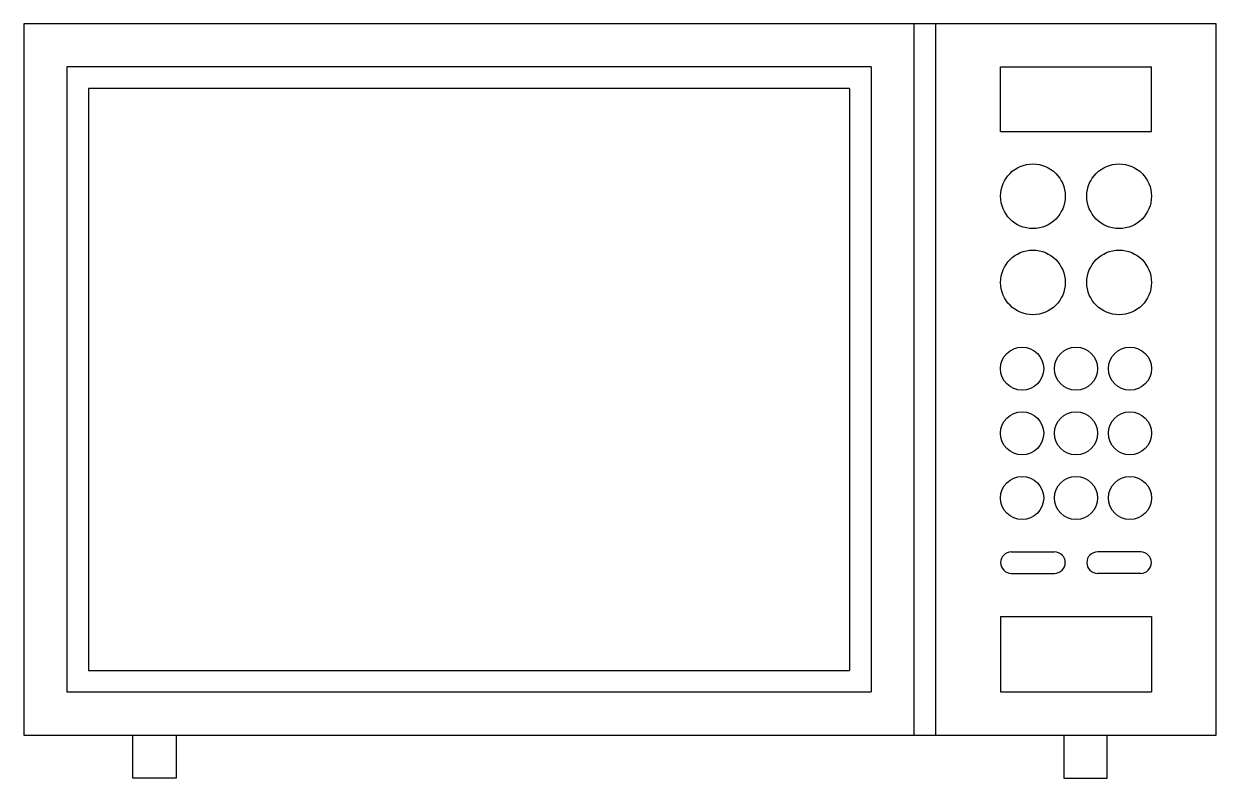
# Model space of a CAD drawing. Header units: millimetres. Extents: x -3018.986 to -3018.433, y 2857.346 to 2857.696.
import ezdxf

# ---------------------------------------------------------------- set-up
doc = ezdxf.new("R2010")
doc.units = ezdxf.units.MM
doc.header["$LTSCALE"] = 10
doc.layers.add('cozinha_eletros', color=2, linetype='Continuous')

msp = doc.modelspace()

# ---------------------------------------------------------------- linework, layer by layer
at = {"layer": 'cozinha_eletros'}
for p, q in [((-3018.98567, 2857.69648), (-3018.98567, 2857.36648)), ((-3018.43267, 2857.69648), (-3018.98567, 2857.69648)), ((-3018.57267, 2857.36648), (-3018.57267, 2857.69648)), ((-3018.56267, 2857.36648), (-3018.56267, 2857.69648)), ((-3018.43267, 2857.36648), (-3018.43267, 2857.69648)), ((-3018.98567, 2857.36648), (-3018.43267, 2857.36648))]:
    msp.add_line(p, q, dxfattribs=at)
at = {"layer": 'cozinha_eletros', "color": 1}
for p, q in [((-3018.59267, 2857.67648), (-3018.96567, 2857.67648)), ((-3018.96567, 2857.67648), (-3018.96567, 2857.38648)), ((-3018.59267, 2857.67648), (-3018.59267, 2857.38648)), ((-3018.53267, 2857.67648), (-3018.46267, 2857.67648)), ((-3018.53267, 2857.64648), (-3018.53267, 2857.67648)), ((-3018.46267, 2857.64648), (-3018.46267, 2857.67648)), ((-3018.60267, 2857.66648), (-3018.95567, 2857.66648)), ((-3018.95567, 2857.66648), (-3018.95567, 2857.39648)), ((-3018.60267, 2857.66648), (-3018.60267, 2857.39648)), ((-3018.53267, 2857.64648), (-3018.46267, 2857.64648)), ((-3018.52767, 2857.45148), (-3018.50767, 2857.45148)), ((-3018.46767, 2857.45148), (-3018.48767, 2857.45148)), ((-3018.52767, 2857.44148), (-3018.50767, 2857.44148)), ((-3018.46767, 2857.44148), (-3018.48767, 2857.44148)), ((-3018.53267, 2857.42148), (-3018.46267, 2857.42148)), ((-3018.53267, 2857.42148), (-3018.53267, 2857.38648)), ((-3018.46267, 2857.42148), (-3018.46267, 2857.38648)), ((-3018.95567, 2857.39648), (-3018.60267, 2857.39648)), ((-3018.96567, 2857.38648), (-3018.59267, 2857.38648)), ((-3018.53267, 2857.38648), (-3018.46267, 2857.38648))]:
    msp.add_line(p, q, dxfattribs=at)
at = {"layer": 'cozinha_eletros'}
for points in [[(-3018.91509, 2857.36648), (-3018.91509, 2857.34648), (-3018.93509, 2857.34648), (-3018.93509, 2857.36648)], [(-3018.50325, 2857.36648), (-3018.50325, 2857.34648), (-3018.48325, 2857.34648), (-3018.48325, 2857.36648)]]:
    msp.add_lwpolyline(points, dxfattribs=at)
at = {"layer": 'cozinha_eletros', "color": 1}
for centre, radius in [((-3018.51767, 2857.61648), 0.015), ((-3018.47767, 2857.61648), 0.015), ((-3018.51767, 2857.57648), 0.015), ((-3018.47767, 2857.57648), 0.015), ((-3018.52267, 2857.53648), 0.01), ((-3018.49767, 2857.53648), 0.01), ((-3018.47267, 2857.53648), 0.01), ((-3018.52267, 2857.50648), 0.01), ((-3018.49767, 2857.50648), 0.01), ((-3018.47267, 2857.50648), 0.01), ((-3018.52267, 2857.47648), 0.01), ((-3018.49767, 2857.47648), 0.01), ((-3018.47267, 2857.47648), 0.01)]:
    msp.add_circle(centre, radius, dxfattribs=at)
for centre, start, end in [((-3018.52767, 2857.44648), 90, 270), ((-3018.50767, 2857.44648), 270, 90), ((-3018.48767, 2857.44648), 90, 270), ((-3018.46767, 2857.44648), 270, 90)]:
    msp.add_arc(centre, 0.005, start, end, dxfattribs=at)

doc.saveas('drawing.dxf')
